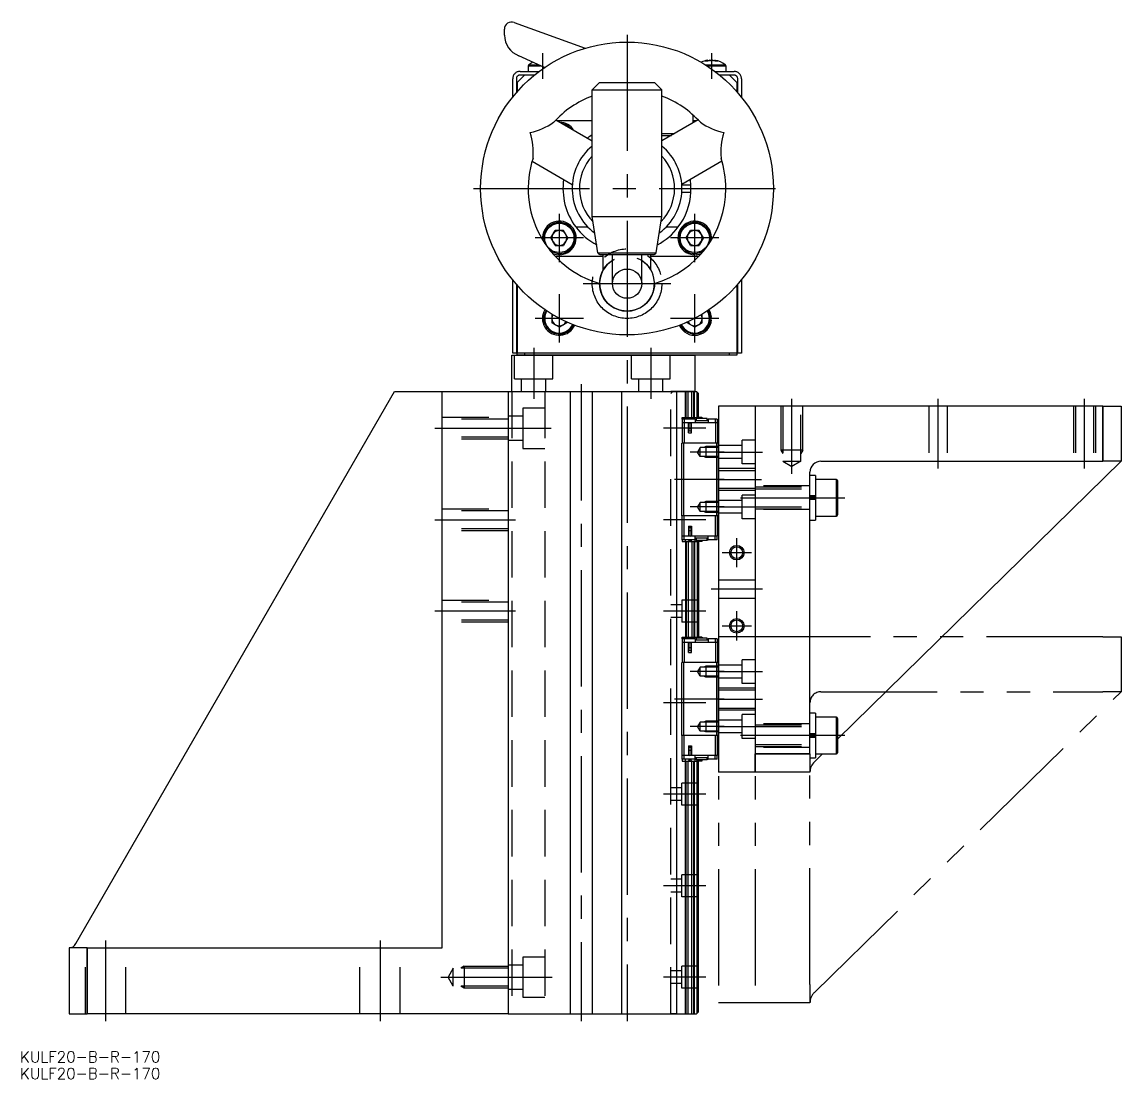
# Model space of a CAD drawing. Extents: x -165 to 407, y -488 to 45.
# Drawn here: x -165.4 to 135, y -487.8 to -199 of the extents above; entities that cross this region are included whole.
import ezdxf

# ---------------------------------------------------------------- set-up
doc = ezdxf.new("R2010")
doc.units = 0
for name, pattern in [('CENTER', [50.8, 31.75, -6.35, 6.35, -6.35]), ('DASHED', [19.05, 12.7, -6.35]), ('PHANTOM', [63.5, 31.75, -6.35, 6.35, -6.35, 6.35, -6.35])]:
    doc.linetypes.add(name, pattern=pattern)
doc.layers.get('0').update_dxf_attribs({"linetype": 'CONTINUOUS'})
doc.layers.add('CENTER', color=1, linetype='CENTER')
doc.styles.get("Standard").update_dxf_attribs({"font": 'txt.shx', "height": 3, "bigfont": 'bigfont.shx'})

# ---------------------------------------------------------------- blocks, each defined once
blk = doc.blocks.new('*U3')
at = {"color": 7, "linetype": 'CONTINUOUS'}
blk.add_text('KULF20-B-R-170', height=3, dxfattribs=at).set_placement((-165.87, -483.27))
blk = doc.blocks.new('*U4')
at = {"color": 7, "linetype": 'CONTINUOUS'}
blk.add_text('KULF20-B-R-170', height=3, dxfattribs=at).set_placement((-165.87, -487.82))

msp = doc.modelspace()

# ---------------------------------------------------------------- linework, layer by layer
at = {"color": 7, "linetype": 'CONTINUOUS'}
for p, q in [((-33.5, -202.58), (-33.5, -201)), ((-30.82, -199.12), (-11.44, -206.17)), ((21.99, -209.48), (22.05, -209.48)), ((22.83, -209.48), (22.67, -209.48)), ((22.83, -209.48), (23.33, -209.48)), ((24, -209.48), (23.95, -209.48)), ((24, -209.48), (24.01, -209.48)), ((-27, -210.96), (-27, -212.5)), ((-27, -210.96), (-23.64, -210.96)), ((-26.85, -210.67), (-24.3, -210.67)), ((21.34, -210.67), (25.94, -210.67)), ((21.79, -210.96), (26.06, -210.96)), ((25.94, -210.67), (26.85, -210.67)), ((26.06, -210.96), (27, -210.96)), ((27, -210.96), (27, -212.5)), ((-28, -213.5), (-30, -215.5)), ((-30, -215.5), (-30, -218.04)), ((-25.28, -213.5), (-28, -213.5)), ((-9.5, -217.5), (-7.5, -215.5)), ((-7.5, -215.5), (7.5, -215.5)), ((9.5, -217.5), (7.5, -215.5)), ((30, -215.5), (28, -213.5)), ((30, -215.5), (30, -218.04)), ((-9.5, -252.17), (-9.5, -217.5)), ((-9.5, -217.5), (9.5, -217.5)), ((9.5, -252.17), (9.5, -217.5)), ((18, -224.38), (18, -226.6)), ((-19.45, -225.77), (-9.5, -231.51)), ((-9.5, -226), (-19.04, -226)), ((19.45, -225.77), (9.5, -231.51)), ((19.04, -226), (18, -226)), ((18.35, -226.4), (18, -226.43)), ((9.5, -229.5), (12.98, -229.5)), ((9.5, -230), (12.11, -230)), ((-25.95, -237.03), (-14.96, -243.37)), ((25.95, -237.03), (14.96, -243.37)), ((14.97, -243.5), (17.47, -243.5)), ((14.97, -245.5), (17.47, -245.5)), ((17.47, -245.5), (17.47, -243.5)), ((-9.5, -252.17), (9.5, -252.17)), ((-7.95, -262.08), (-9.5, -252.17)), ((7.95, -262.08), (9.5, -252.17)), ((-14, -255), (-10.71, -255)), ((10.71, -255), (14, -255)), ((-20.86, -258), (-19.68, -255.96)), ((-19.68, -260.04), (-20.86, -258)), ((-17.32, -255.96), (-19.68, -255.96)), ((-16.14, -258), (-17.32, -255.96)), ((-16.14, -258), (-17.32, -260.04)), ((16.14, -258), (17.32, -255.96)), ((17.32, -260.04), (16.14, -258)), ((19.68, -255.96), (17.32, -255.96)), ((20.86, -258), (19.68, -255.96)), ((20.86, -258), (19.68, -260.04)), ((-19.68, -260.04), (-17.32, -260.04)), ((17.32, -260.04), (19.68, -260.04)), ((-19.67, -263), (-6.5, -263)), ((-18.83, -262.24), (-18.86, -262.59)), ((-18.17, -262.24), (-18.14, -262.59)), ((-7.95, -262.08), (7.95, -262.08)), ((-7.46, -262.5), (7.46, -262.5)), ((-6.5, -266.76), (-6.5, -262.5)), ((-4, -270.5), (-4, -262.5)), ((4, -270.5), (4, -262.5)), ((6.5, -266.76), (6.5, -262.5)), ((6.5, -263), (19.67, -263)), ((18.17, -262.24), (18.14, -262.59)), ((18.83, -262.24), (18.86, -262.59)), ((-30, -270.96), (-30, -289.5)), ((30, -270.96), (30, -289.5)), ((-20.54, -278.82), (-20.54, -281.18)), ((20.54, -281.18), (20.54, -278.82)), ((-18.5, -282.36), (-20.54, -281.18)), ((-16.46, -281.18), (-18.5, -282.36)), ((-16.46, -281.18), (-16.46, -280.96)), ((16.46, -280.96), (16.46, -281.18)), ((18.5, -282.36), (16.46, -281.18)), ((20.54, -281.18), (18.5, -282.36)), ((22.74, -279.67), (23.09, -279.64)), ((22.74, -280.33), (23.09, -280.36)), ((-31.5, -290), (18.5, -290)), ((-31.5, -300), (-31.5, -290)), ((30, -289.5), (-30, -289.5)), ((-30, -290), (-30, -289.5)), ((-28, -290), (-30, -290)), ((-28, -289.5), (-28, -290)), ((28, -290), (-28, -290)), ((18.5, -290), (18.5, -300)), ((28, -290), (28, -289.5)), ((30, -290), (28, -290)), ((30, -289.5), (30, -290)), ((-150.67, -450.8), (-63.52, -300)), ((-63.52, -300), (-50.5, -300)), ((-63.52, -300), (-32.5, -300)), ((-50.5, -452), (-50.5, -300)), ((-50.5, -300), (-32.5, -300)), ((-32.5, -300), (-32.5, -470)), ((-32.5, -300), (-32.5, -470)), ((-32.5, -300), (-15.8, -300)), ((-32.5, -300), (19, -300)), ((-31.5, -300), (18.5, -300)), ((-31.5, -300), (18.5, -300)), ((-15.5, -300), (-15.5, -470)), ((-9.5, -300), (-9.5, -470)), ((-9.2, -300), (-2.5, -300)), ((-1.5, -300), (-1.5, -470)), ((12.5, -300), (12, -300)), ((12, -300), (12.49, -300)), ((12.49, -300), (15.95, -300)), ((15.95, -300), (12.5, -300)), ((13.5, -300), (13.5, -470)), ((15.94, -307.05), (15.94, -300)), ((18.55, -300), (15.95, -300)), ((15.95, -300), (18.5, -300)), ((18.55, -300), (15.95, -300)), ((16.15, -307.05), (16.15, -300)), ((16.7, -307.05), (16.7, -300)), ((17.7, -307.05), (17.7, -300)), ((18.25, -307.05), (18.25, -300)), ((18.46, -307.05), (18.46, -300)), ((18.5, -300), (18.55, -300)), ((19.5, -300.5), (19, -300)), ((19.2, -307.05), (19.2, -300.2)), ((19.5, -307.05), (19.5, -300.5)), ((25, -304), (25, -404)), ((35, -304), (25, -304)), ((35, -304), (35, -404)), ((35, -304), (35, -399)), ((130, -304), (35, -304)), ((130, -319), (130, -304)), ((130, -304), (130, -319)), ((130, -304), (135, -304)), ((135, -304), (135, -319)), ((15.1, -307.05), (15.89, -307.05)), ((15.1, -307.55), (15.1, -307.05)), ((15.1, -307.55), (15.1, -308.55)), ((15.6, -307.55), (15.1, -307.55)), ((15.1, -308.55), (15.1, -314.05)), ((15.6, -308.55), (15.1, -308.55)), ((18.6, -307.55), (15.6, -307.55)), ((15.6, -307.55), (15.6, -308.55)), ((15.6, -308.55), (15.6, -314.05)), ((16.8, -308.55), (15.6, -308.55)), ((15.89, -307.55), (15.89, -307.05)), ((15.89, -307.05), (16.76, -307.05)), ((17.02, -307.55), (16.76, -307.05)), ((16.76, -307.05), (16.85, -307.05)), ((17.6, -308.55), (16.8, -308.55)), ((16.8, -311.25), (16.8, -308.55)), ((16.8, -309.35), (16.85, -309.35)), ((16.85, -307.05), (17.55, -307.05)), ((17.11, -307.55), (16.85, -307.05)), ((16.85, -308.9), (16.85, -309.95)), ((17.11, -307.55), (17.11, -307.55)), ((17.29, -307.55), (17.55, -307.05)), ((17.38, -307.55), (17.64, -307.05)), ((17.55, -307.05), (17.64, -307.05)), ((17.55, -309.95), (17.55, -308.9)), ((17.55, -309.35), (17.6, -309.35)), ((24.2, -308.55), (17.6, -308.55)), ((17.6, -311.25), (17.6, -308.55)), ((17.64, -307.05), (18.51, -307.05)), ((18.51, -307.05), (19.13, -307.05)), ((18.51, -307.55), (18.51, -307.05)), ((18.6, -307.55), (18.6, -308.55)), ((18.6, -307.55), (18.9, -307.55)), ((22.2, -307.95), (18.6, -307.95)), ((18.9, -307.35), (18.9, -307.95)), ((21.9, -307.35), (18.9, -307.35)), ((19.13, -307.05), (19.13, -307.35)), ((20.43, -307.05), (19.13, -307.05)), ((20.43, -307.05), (20.61, -307.35)), ((21.9, -307.95), (21.9, -307.35)), ((21.9, -307.55), (22.2, -307.55)), ((24.1, -307.55), (22.2, -307.55)), ((22.2, -307.55), (22.2, -308.55)), ((24.1, -307.55), (24.1, -308.55)), ((24.6, -307.55), (24.1, -307.55)), ((24.2, -308.55), (24.2, -314.05)), ((24.7, -308.55), (24.2, -308.55)), ((24.6, -307.55), (24.6, -308.55)), ((24.7, -308.55), (24.7, -314.05)), ((16.8, -309.81), (16.85, -309.81)), ((16.8, -311.25), (17.6, -311.25)), ((16.85, -309.95), (17.2, -309.95)), ((16.85, -309.95), (16.85, -310.75)), ((16.85, -310.75), (17.2, -310.75)), ((17.2, -309.95), (17.55, -309.95)), ((17.2, -310.75), (17.55, -310.75)), ((17.55, -309.81), (17.6, -309.81)), ((17.55, -310.75), (17.55, -309.95)), ((15, -333.95), (15, -314.05)), ((15.5, -314.05), (15, -314.05)), ((15.5, -333.95), (15.5, -314.05)), ((24.5, -314.05), (15.5, -314.05)), ((24.5, -333.95), (24.5, -314.05)), ((25, -314.05), (24.5, -314.05)), ((25, -333.95), (25, -314.05)), ((53, -319), (130, -319)), ((57.5, -394.97), (135, -319)), ((135, -319), (130, -319)), ((50, -399), (50, -322)), ((51.5, -322.89), (50, -322.89)), ((51.5, -322.89), (51.5, -328.51)), ((57.2, -323.99), (51.5, -323.99)), ((57.2, -328.54), (57.2, -323.99)), ((57.5, -324.29), (57.5, -328.56)), ((51.5, -328.51), (50, -328.51)), ((50, -328.75), (51.4, -328.75)), ((50, -329.22), (51.4, -329.22)), ((51.5, -329.46), (50, -329.46)), ((51.25, -329.22), (51.25, -328.75)), ((51.5, -328.59), (51.5, -328.51)), ((51.5, -328.54), (51.5, -329.46)), ((51.5, -329.38), (51.5, -329.46)), ((51.5, -329.46), (51.5, -335.09)), ((57.2, -333.99), (57.2, -328.54)), ((57.5, -328.56), (57.5, -333.69)), ((15.5, -333.95), (15, -333.95)), ((15.1, -339.45), (15.1, -333.95)), ((24.5, -333.95), (15.5, -333.95)), ((15.6, -339.45), (15.6, -333.95)), ((24.2, -339.45), (24.2, -333.95)), ((25, -333.95), (24.5, -333.95)), ((24.7, -339.45), (24.7, -333.95)), ((50, -335.09), (51.5, -335.09)), ((51.5, -333.99), (57.2, -333.99)), ((16.8, -336.75), (17.6, -336.75)), ((16.8, -336.75), (16.8, -339.45)), ((16.8, -338.19), (16.85, -338.19)), ((16.8, -338.65), (16.85, -338.65)), ((16.85, -337.25), (16.85, -338.05)), ((17.2, -337.25), (16.85, -337.25)), ((17.2, -338.05), (16.85, -338.05)), ((16.85, -338.05), (16.85, -339.1)), ((17.55, -337.25), (17.2, -337.25)), ((17.55, -338.05), (17.2, -338.05)), ((17.55, -338.05), (17.55, -337.25)), ((17.55, -339.1), (17.55, -338.05)), ((17.55, -338.19), (17.6, -338.19)), ((17.55, -338.65), (17.6, -338.65)), ((17.6, -336.75), (17.6, -339.45)), ((15.1, -340.45), (15.1, -339.45)), ((15.6, -339.45), (15.1, -339.45)), ((15.1, -340.45), (15.1, -340.95)), ((15.6, -340.45), (15.1, -340.45)), ((15.1, -340.95), (15.89, -340.95)), ((15.6, -340.45), (15.6, -339.45)), ((16.8, -339.45), (15.6, -339.45)), ((18.6, -340.45), (15.6, -340.45)), ((15.89, -340.45), (15.89, -340.95)), ((15.89, -340.95), (16.76, -340.95)), ((15.94, -340.95), (15.94, -367.05)), ((16.15, -340.95), (16.15, -367.05)), ((16.7, -340.95), (16.7, -367.05)), ((17.02, -340.45), (16.76, -340.95)), ((16.76, -340.95), (16.85, -340.95)), ((17.6, -339.45), (16.8, -339.45)), ((17.11, -340.45), (16.85, -340.95)), ((16.85, -340.95), (17.55, -340.95)), ((17.11, -340.45), (17.11, -340.45)), ((17.29, -340.45), (17.55, -340.95)), ((17.38, -340.45), (17.64, -340.95)), ((17.55, -340.95), (17.64, -340.95)), ((24.2, -339.45), (17.6, -339.45)), ((17.64, -340.95), (18.51, -340.95)), ((17.7, -340.95), (17.7, -367.05)), ((18.25, -340.95), (18.25, -367.05)), ((18.46, -340.95), (18.46, -367.05)), ((18.51, -340.45), (18.51, -340.95)), ((18.51, -340.95), (19.13, -340.95)), ((18.6, -340.45), (18.6, -339.45)), ((22.2, -340.05), (18.6, -340.05)), ((18.6, -340.45), (18.9, -340.45)), ((18.9, -340.05), (18.9, -340.65)), ((21.9, -340.65), (18.9, -340.65)), ((19.13, -340.95), (19.13, -340.65)), ((20.43, -340.95), (19.13, -340.95)), ((19.2, -340.95), (19.2, -367.05)), ((19.5, -340.95), (19.5, -367.05)), ((20.43, -340.95), (20.61, -340.65)), ((21.9, -340.65), (21.9, -340.05)), ((21.9, -340.45), (22.2, -340.45)), ((22.2, -340.45), (22.2, -339.45)), ((24.1, -340.45), (22.2, -340.45)), ((24.1, -340.45), (24.1, -339.45)), ((24.6, -340.45), (24.1, -340.45)), ((24.7, -339.45), (24.2, -339.45)), ((24.6, -340.45), (24.6, -339.45)), ((15.1, -367.05), (15.89, -367.05)), ((15.1, -367.55), (15.1, -367.05)), ((15.1, -367.55), (15.1, -368.55)), ((15.6, -367.55), (15.1, -367.55)), ((15.1, -368.55), (15.1, -374.05)), ((15.6, -368.55), (15.1, -368.55)), ((18.6, -367.55), (15.6, -367.55)), ((15.6, -367.55), (15.6, -368.55)), ((15.6, -368.55), (15.6, -374.05)), ((16.8, -368.55), (15.6, -368.55)), ((15.89, -367.05), (16.76, -367.05)), ((15.89, -367.55), (15.89, -367.05)), ((17.02, -367.55), (16.76, -367.05)), ((16.76, -367.05), (16.85, -367.05)), ((16.8, -371.25), (16.8, -368.55)), ((17.6, -368.55), (16.8, -368.55)), ((16.8, -369.35), (16.85, -369.35)), ((16.85, -367.05), (17.55, -367.05)), ((17.11, -367.55), (16.85, -367.05)), ((16.85, -368.9), (16.85, -369.95)), ((17.11, -367.55), (17.11, -367.55)), ((17.29, -367.55), (17.55, -367.05)), ((17.38, -367.55), (17.64, -367.05)), ((17.55, -367.05), (17.64, -367.05)), ((17.55, -369.95), (17.55, -368.9)), ((17.55, -369.35), (17.6, -369.35)), ((17.6, -371.25), (17.6, -368.55)), ((24.2, -368.55), (17.6, -368.55)), ((17.64, -367.05), (18.51, -367.05)), ((18.51, -367.05), (19.13, -367.05)), ((18.51, -367.55), (18.51, -367.05)), ((18.6, -367.55), (18.6, -368.55)), ((18.6, -367.55), (18.9, -367.55)), ((22.2, -367.95), (18.6, -367.95)), ((18.9, -367.35), (18.9, -367.95)), ((21.9, -367.35), (18.9, -367.35)), ((19.13, -367.05), (19.13, -367.35)), ((20.43, -367.05), (19.13, -367.05)), ((20.43, -367.05), (20.61, -367.35)), ((21.9, -367.95), (21.9, -367.35)), ((21.9, -367.55), (22.2, -367.55)), ((24.1, -367.55), (22.2, -367.55)), ((22.2, -367.55), (22.2, -368.55)), ((24.1, -367.55), (24.1, -368.55)), ((24.6, -367.55), (24.1, -367.55)), ((24.2, -368.55), (24.2, -374.05)), ((24.7, -368.55), (24.2, -368.55)), ((24.6, -367.55), (24.6, -368.55)), ((24.7, -368.55), (24.7, -374.05)), ((16.8, -369.81), (16.85, -369.81)), ((16.8, -371.25), (17.6, -371.25)), ((16.85, -369.95), (17.2, -369.95)), ((16.85, -369.95), (16.85, -370.75)), ((16.85, -370.75), (17.2, -370.75)), ((17.2, -369.95), (17.55, -369.95)), ((17.2, -370.75), (17.55, -370.75)), ((17.55, -369.81), (17.6, -369.81)), ((17.55, -370.75), (17.55, -369.95)), ((15, -393.95), (15, -374.05)), ((15.5, -374.05), (15, -374.05)), ((15.5, -393.95), (15.5, -374.05)), ((24.5, -374.05), (15.5, -374.05)), ((24.5, -393.95), (24.5, -374.05)), ((25, -374.05), (24.5, -374.05)), ((25, -393.95), (25, -374.05)), ((51.5, -387.89), (50, -387.89)), ((51.5, -387.89), (51.5, -393.51)), ((57.2, -388.99), (51.5, -388.99)), ((57.2, -393.54), (57.2, -388.99)), ((57.5, -389.29), (57.5, -393.56)), ((15.5, -393.95), (15, -393.95)), ((15.1, -399.45), (15.1, -393.95)), ((24.5, -393.95), (15.5, -393.95)), ((15.6, -399.45), (15.6, -393.95)), ((24.2, -399.45), (24.2, -393.95)), ((25, -393.95), (24.5, -393.95)), ((24.7, -399.45), (24.7, -393.95)), ((51.5, -393.51), (50, -393.51)), ((50, -393.75), (51.4, -393.75)), ((50, -394.22), (51.4, -394.22)), ((51.5, -394.46), (50, -394.46)), ((51.25, -394.22), (51.25, -393.75)), ((51.5, -393.59), (51.5, -393.51)), ((51.5, -393.54), (51.5, -394.46)), ((51.5, -394.38), (51.5, -394.46)), ((51.5, -394.46), (51.5, -400.09)), ((57.2, -398.99), (57.2, -393.54)), ((57.5, -393.56), (57.5, -398.69)), ((15.6, -399.45), (15.1, -399.45)), ((15.1, -400.45), (15.1, -399.45)), ((16.8, -399.45), (15.6, -399.45)), ((15.6, -400.45), (15.6, -399.45)), ((16.8, -396.75), (17.6, -396.75)), ((16.8, -396.75), (16.8, -399.45)), ((16.8, -398.19), (16.85, -398.19)), ((16.8, -398.65), (16.85, -398.65)), ((17.6, -399.45), (16.8, -399.45)), ((17.2, -397.25), (16.85, -397.25)), ((16.85, -397.25), (16.85, -398.05)), ((17.2, -398.05), (16.85, -398.05)), ((16.85, -398.05), (16.85, -399.1)), ((17.55, -397.25), (17.2, -397.25)), ((17.55, -398.05), (17.2, -398.05)), ((17.55, -398.05), (17.55, -397.25)), ((17.55, -399.1), (17.55, -398.05)), ((17.55, -398.19), (17.6, -398.19)), ((17.55, -398.65), (17.6, -398.65)), ((17.6, -396.75), (17.6, -399.45)), ((24.2, -399.45), (17.6, -399.45)), ((18.6, -400.45), (18.6, -399.45)), ((22.2, -400.45), (22.2, -399.45)), ((24.1, -400.45), (24.1, -399.45)), ((24.7, -399.45), (24.2, -399.45)), ((24.6, -400.45), (24.6, -399.45)), ((35, -404), (35, -399)), ((35, -399), (50, -399)), ((50, -399), (35, -399)), ((50, -399), (50, -404)), ((51.2, -401.14), (53.4, -398.99)), ((51.5, -398.99), (57.2, -398.99)), ((15.6, -400.45), (15.1, -400.45)), ((15.1, -400.45), (15.1, -400.95)), ((15.1, -400.95), (15.89, -400.95)), ((18.6, -400.45), (15.6, -400.45)), ((15.89, -400.45), (15.89, -400.95)), ((15.89, -400.95), (16.76, -400.95)), ((15.94, -470), (15.94, -400.95)), ((16.15, -470), (16.15, -400.95)), ((16.7, -470), (16.7, -400.95)), ((17.02, -400.45), (16.76, -400.95)), ((16.76, -400.95), (16.85, -400.95)), ((17.11, -400.45), (16.85, -400.95)), ((16.85, -400.95), (17.55, -400.95)), ((17.11, -400.45), (17.11, -400.45)), ((17.29, -400.45), (17.55, -400.95)), ((17.38, -400.45), (17.64, -400.95)), ((17.55, -400.95), (17.64, -400.95)), ((17.64, -400.95), (18.51, -400.95)), ((17.7, -470), (17.7, -400.95)), ((18.25, -470), (18.25, -400.95)), ((18.46, -470), (18.46, -400.95)), ((18.51, -400.45), (18.51, -400.95)), ((18.51, -400.95), (19.13, -400.95)), ((22.2, -400.05), (18.6, -400.05)), ((18.6, -400.45), (18.9, -400.45)), ((18.9, -400.05), (18.9, -400.65)), ((21.9, -400.65), (18.9, -400.65)), ((19.13, -400.95), (19.13, -400.65)), ((20.43, -400.95), (19.13, -400.95)), ((19.2, -469.8), (19.2, -400.95)), ((19.5, -469.5), (19.5, -400.95)), ((20.43, -400.95), (20.61, -400.65)), ((21.9, -400.65), (21.9, -400.05)), ((21.9, -400.45), (22.2, -400.45)), ((24.1, -400.45), (22.2, -400.45)), ((24.6, -400.45), (24.1, -400.45)), ((50, -400.09), (51.5, -400.09)), ((35, -404), (25, -404)), ((50, -404), (35, -404)), ((-147.5, -452), (-152.5, -452)), ((-152.5, -452), (-152.5, -470)), ((-147.5, -452), (-50.5, -452)), ((-147.5, -470), (-147.5, -452)), ((-147.5, -452), (-147.5, -470)), ((-152.5, -470), (-147.5, -470)), ((-32.5, -470), (-147.5, -470)), ((-32.5, -470), (19, -470)), ((19.5, -469.5), (19, -470))]:
    msp.add_line(p, q, dxfattribs=at)
at = {"color": 3, "linetype": 'PHANTOM'}
for p, q in [((-29.25, -212.5), (-24, -212.5)), ((24, -212.5), (29.25, -212.5)), ((-31.25, -219.53), (-31.25, -214.5)), ((-30.25, -214.5), (-30.25, -218.33)), ((-25.28, -213.5), (-29.25, -213.5)), ((29.25, -213.5), (25.28, -213.5)), ((30.25, -218.33), (30.25, -214.5)), ((31.25, -214.5), (31.25, -219.53)), ((-31.25, -289.5), (-31.25, -269.47)), ((31.25, -269.47), (31.25, -289.5)), ((-30.25, -270.67), (-30.25, -289.5)), ((30.25, -289.5), (30.25, -270.67)), ((-30.25, -289.5), (-31.25, -289.5)), ((-30, -289.5), (-30.25, -289.5)), ((30.25, -289.5), (30, -289.5)), ((31.25, -289.5), (30.25, -289.5)), ((25, -367), (25, -467)), ((35, -367), (25, -367)), ((35, -367), (35, -462)), ((35, -367), (35, -467)), ((130, -367), (35, -367)), ((130, -367), (135, -367)), ((135, -367), (135, -382)), ((51.2, -464.14), (135, -382)), ((53, -382), (130, -382)), ((135, -382), (130, -382)), ((50, -462), (50, -385)), ((50, -462), (50, -467)), ((35, -467), (25, -467)), ((50, -467), (35, -467))]:
    msp.add_line(p, q, dxfattribs=at)
at = {"color": 3, "linetype": 'DASHED'}
for p, q in [((-30.75, -296.5), (-30.75, -290)), ((-20.25, -296.5), (-20.25, -290)), ((1.25, -296.5), (1.25, -290)), ((11.75, -296.5), (11.75, -290)), ((-30.75, -296.5), (-20.25, -296.5)), ((-28.8, -300), (-28.8, -296.5)), ((-22.2, -300), (-22.2, -296.5)), ((1.25, -296.5), (11.75, -296.5)), ((3.2, -300), (3.2, -296.5)), ((9.8, -300), (9.8, -296.5)), ((-31.5, -300), (-31.5, -470)), ((-22.5, -300), (-22.5, -470)), ((12, -470), (12, -300)), ((12.5, -300), (12, -300.5)), ((13.5, -300), (12.5, -300)), ((-28.5, -304.5), (-28.5, -313.3)), ((-22.5, -304.5), (-28.5, -304.5)), ((42, -304), (42, -316)), ((42.54, -304), (42.54, -319)), ((47.46, -319), (47.46, -304)), ((48, -316), (48, -304)), ((82.5, -304), (82.5, -319)), ((87.5, -304), (87.5, -319)), ((122, -304), (122, -319)), ((122.54, -304), (122.54, -319)), ((127.46, -304), (127.46, -319)), ((128, -304), (128, -319)), ((-50.5, -307), (-32.5, -307)), ((-32.5, -307.54), (-50.5, -307.54)), ((-28.5, -306.7), (-32.5, -306.7)), ((-32.5, -312.46), (-50.5, -312.46)), ((-32.5, -313), (-50.5, -313)), ((-32.5, -313.3), (-28.5, -313.3)), ((-28.5, -313.3), (-28.5, -315.5)), ((20, -315.27), (19.29, -316.5)), ((20, -317.73), (20, -315.27)), ((25, -315.27), (20, -315.27)), ((21.5, -315), (21.03, -315.27)), ((21.5, -315), (21.5, -318)), ((25, -315), (21.5, -315)), ((31.5, -314.75), (25, -314.75)), ((31.5, -319.75), (31.5, -313.25)), ((35, -313.25), (31.5, -313.25)), ((-28.5, -315.5), (-22.5, -315.5)), ((20, -317.73), (19.29, -316.5)), ((25, -317.73), (20, -317.73)), ((21.5, -318), (21.03, -317.73)), ((25, -318), (21.5, -318)), ((31.5, -318.25), (25, -318.25)), ((48, -316), (42, -316)), ((42, -316), (42.54, -316.94)), ((48, -316), (47.46, -316.94)), ((35, -321), (25, -321)), ((35, -319.75), (31.5, -319.75)), ((42.54, -319), (45, -320.42)), ((42.54, -319), (47.46, -319)), ((47.46, -319), (45, -320.42)), ((25, -321.54), (35, -321.54)), ((35, -326.46), (25, -326.46)), ((35, -327), (25, -327)), ((50, -325.75), (35, -325.75)), ((35, -326), (50, -326)), ((35, -326.54), (50, -326.54)), ((20, -330.27), (19.29, -331.5)), ((25, -330.27), (20, -330.27)), ((20, -332.73), (20, -330.27)), ((21.5, -330), (21.03, -330.27)), ((25, -330), (21.5, -330)), ((21.5, -330), (21.5, -333)), ((31.5, -329.75), (25, -329.75)), ((35, -328.25), (31.5, -328.25)), ((31.5, -334.75), (31.5, -328.25)), ((-50.5, -332), (-32.5, -332)), ((-32.5, -332.54), (-50.5, -332.54)), ((20, -332.73), (19.29, -331.5)), ((25, -332.73), (20, -332.73)), ((21.5, -333), (21.03, -332.73)), ((25, -333), (21.5, -333)), ((31.5, -333.25), (25, -333.25)), ((35, -331.46), (50, -331.46)), ((35, -332), (50, -332)), ((50, -332.25), (35, -332.25)), ((35, -334.75), (31.5, -334.75)), ((-32.5, -337.46), (-50.5, -337.46)), ((-32.5, -338), (-50.5, -338)), ((35, -351.5), (25, -351.5)), ((-50.5, -357), (-32.5, -357)), ((19.5, -357), (15, -357)), ((15, -357), (15, -363)), ((35, -356.5), (25, -356.5)), ((-32.5, -357.54), (-50.5, -357.54)), ((15, -358.25), (12, -358.25)), ((-32.5, -362.46), (-50.5, -362.46)), ((-32.5, -363), (-50.5, -363)), ((15, -361.75), (12, -361.75)), ((19.5, -363), (15, -363)), ((20, -375.27), (19.29, -376.5)), ((25, -375.27), (20, -375.27)), ((20, -377.73), (20, -375.27)), ((21.5, -375), (21.03, -375.27)), ((25, -375), (21.5, -375)), ((21.5, -375), (21.5, -378)), ((31.5, -374.75), (25, -374.75)), ((35, -373.25), (31.5, -373.25)), ((31.5, -379.75), (31.5, -373.25)), ((20, -377.73), (19.29, -376.5)), ((25, -377.73), (20, -377.73)), ((21.5, -378), (21.03, -377.73)), ((25, -378), (21.5, -378)), ((31.5, -378.25), (25, -378.25)), ((35, -381), (25, -381)), ((35, -379.75), (31.5, -379.75)), ((35, -381.54), (25, -381.54)), ((25, -386.46), (35, -386.46)), ((35, -387), (25, -387)), ((20, -390.27), (19.29, -391.5)), ((20, -392.73), (20, -390.27)), ((25, -390.27), (20, -390.27)), ((21.5, -390), (21.03, -390.27)), ((21.5, -390), (21.5, -393)), ((25, -390), (21.5, -390)), ((31.5, -389.75), (25, -389.75)), ((31.5, -394.75), (31.5, -388.25)), ((35, -388.25), (31.5, -388.25)), ((20, -392.73), (19.29, -391.5)), ((25, -392.73), (20, -392.73)), ((21.5, -393), (21.03, -392.73)), ((25, -393), (21.5, -393)), ((31.5, -393.25), (25, -393.25)), ((50, -390.75), (35, -390.75)), ((35, -391), (50, -391)), ((35, -391.54), (50, -391.54)), ((35, -394.75), (31.5, -394.75)), ((35, -396.46), (50, -396.46)), ((35, -397), (50, -397)), ((50, -397.25), (35, -397.25)), ((15, -408.25), (12, -408.25)), ((15, -413), (15, -407)), ((19.5, -407), (15, -407)), ((15, -411.75), (12, -411.75)), ((19.5, -413), (15, -413)), ((15, -438), (15, -432)), ((19.5, -432), (15, -432)), ((15, -433.25), (12, -433.25)), ((15, -436.75), (12, -436.75)), ((19.5, -438), (15, -438)), ((-148, -470), (-148, -452)), ((-137, -470), (-137, -452)), ((-73, -470), (-73, -452)), ((-62, -470), (-62, -452)), ((-22.5, -454.5), (-28.5, -454.5)), ((-28.5, -454.5), (-28.5, -463.3)), ((-47.5, -457.54), (-48.92, -460)), ((-32.5, -457.54), (-47.5, -457.54)), ((-47.5, -462.46), (-47.5, -457.54)), ((-44.5, -457), (-45.44, -457.54)), ((-44.5, -457), (-32.5, -457)), ((-44.5, -457), (-44.5, -463)), ((-28.5, -456.7), (-32.5, -456.7)), ((15, -458.25), (12, -458.25)), ((19.5, -457), (15, -457)), ((15, -463), (15, -457)), ((-47.5, -462.46), (-48.92, -460)), ((-32.5, -462.46), (-47.5, -462.46)), ((-44.5, -463), (-45.44, -462.46)), ((15, -461.75), (12, -461.75)), ((-32.5, -463), (-44.5, -463)), ((-32.5, -463.3), (-28.5, -463.3)), ((-28.5, -463.3), (-28.5, -465.5)), ((-28.5, -465.5), (-22.5, -465.5)), ((19.5, -463), (15, -463)), ((13.5, -470), (12, -470))]:
    msp.add_line(p, q, dxfattribs=at)
at = {"color": 7, "linetype": 'CONTINUOUS', "flags": 128}
for points in [[(-22.52, -211.44), (-25.39, -210.17), (-29.55, -208.22)], [(17.47, -243.5), (17.35, -242.22), (17.32, -242.01)], [(-20.4, -262.19), (-20.11, -262.31), (-18.86, -262.59)], [(18.86, -262.59), (20.11, -262.31), (20.4, -262.19)], [(22.5, -280), (22.32, -278.82), (21.93, -277.95)], [(22.14, -277.81), (22.56, -278.75), (22.75, -280)], [(23.09, -279.64), (22.81, -278.39), (22.43, -277.62)]]:
    msp.add_lwpolyline(points, dxfattribs=at)
at = {"color": 7, "linetype": 'CONTINUOUS'}
for centre, radius in [((0, -244.5), 40), ((-18.5, -258), 4), ((18.5, -258), 4), ((0, -270.5), 4), ((30, -344), 1.62), ((30, -364), 1.62)]:
    msp.add_circle(centre, radius, dxfattribs=at)
at = {"color": 3, "linetype": 'PHANTOM'}
for radius in [9.5, 7.5]:
    msp.add_circle((0, -270.5), radius, dxfattribs=at)
at = {"color": 3, "linetype": 'CONTINUOUS'}
for centre in [(30, -344), (30, -364)]:
    msp.add_circle(centre, 2, dxfattribs=at)
at = {"color": 7, "linetype": 'CONTINUOUS'}
for centre, radius, start, end in [((-31.5, -201), 2, 70, 180), ((-27.5, -202.58), 6, 180, 250), ((-23, -215.9), 6.5, 115.0209, 126.3584), ((23, -215.9), 6.5, 98.9312, 114.9749), ((22.67, -212.4), 2.99, 102.0034, 116.6964), ((21.72, -213.91), 4.19, 84.6164, 95.3836), ((23.37, -213.4), 3.99, 100.1094, 112.9255), ((23.45, -212.4), 2.99, 102.0034, 116.6964), ((22.63, -213.4), 3.99, 67.0745, 79.8906), ((23.3, -213.4), 3.99, 67.0745, 79.8906), ((23, -215.9), 6.5, 53.6416, 81.0688), ((24.52, -212.71), 2.99, 83.6264, 96.3736), ((-26.64, -210.96), 0.36, 126.3584, 180), ((26.64, -210.96), 0.36, 0, 53.6416), ((0, -244.5), 27, 110.6015, 137.9613), ((0, -244.5), 27, 42.0501, 69.4003), ((-31.06, -210.09), 19.69, 283.5447, 303.9872), ((-18.5, -231), 4.6, 31.9231, 88.0769), ((-18.5, -231), 4.25, 42.7419, 77.2581), ((31.06, -210.09), 19.69, 236.0128, 256.4553), ((-44.78, -234.76), 19.15, 355.7649, 16.7622), ((0, -244.5), 17.5, 122.8799, 128.1963), ((44.78, -234.76), 19.15, 163.2378, 184.2351), ((0, -244.5), 15, 129.3032, 234.0755), ((0, -244.5), 15, 305.9227, 50.7007), ((0, -244.5), 27, 162.0545, 253.873), ((0, -244.5), 13, 136.9606, 224.475), ((0, -244.5), 13, 315.5202, 43.0444), ((0, -244.5), 27, 0, 17.9696), ((0, -244.5), 17.5, 171.8037, 216.8699), ((0, -244.5), 27, 286.127, 0), ((0, -244.5), 17.5, 323.1301, 356.7242), ((-18.5, -258), 4.6, 274.5, 186.596), ((-18.5, -258), 4.25, 270, 199.4003), ((0, -244.5), 17.5, 216.8699, 241.7281), ((0, -244.5), 17.5, 298.2719, 323.1301), ((18.5, -258), 4.6, 353.404, 265.5), ((18.5, -258), 4.25, 340.5997, 270), ((-18.5, -258), 2.04, 150, 210), ((-18.5, -258), 2.04, 90, 150), ((-18.5, -258), 2.04, 30, 90), ((-18.5, -258), 2.04, 330, 30), ((18.5, -258), 2.04, 150, 210), ((18.5, -258), 2.04, 90, 150), ((18.5, -258), 2.04, 30, 90), ((18.5, -258), 2.04, 330, 30), ((-18.5, -258), 2.04, 210, 270), ((-18.5, -258), 2.04, 270, 330), ((18.5, -258), 2.04, 210, 270), ((18.5, -258), 2.04, 270, 330), ((-18.5, -258), 4.25, 232.8384, 270), ((-7.46, -262), 0.5, 188.885, 270), ((0, -270.5), 7.5, 122.2338, 57.7726), ((7.46, -262), 0.5, 270, 351.115), ((18.5, -258), 4.25, 270, 307.1616), ((-18.5, -280), 4.6, 148.7914, 336.1582), ((-18.5, -280), 4.25, 149.0102, 335.9393), ((-18.5, -280), 4, 149.1631, 335.7864), ((-18.5, -280), 2.04, 150.1366, 180), ((18.5, -280), 2.04, 0, 29.8634), ((-18.5, -280), 2.04, 180, 240), ((-18.5, -280), 2.04, 240, 300), ((-18.5, -280), 2.04, 300, 334.8129), ((18.5, -280), 4.6, 203.8418, 355.5), ((18.5, -280), 4.25, 204.0607, 0), ((18.5, -280), 4, 204.2136, 0), ((18.5, -280), 2.04, 205.1871, 240), ((18.5, -280), 2.04, 240, 300), ((18.5, -280), 2.04, 300, 0), ((17.2, -308.9), 0.35, 90, 180), ((17.2, -308.9), 0.35, 0, 90), ((53, -322), 3, 90, 180), ((57.2, -324.29), 0.3, 0, 90), ((57.2, -333.69), 0.3, 270, 0), ((17.2, -339.1), 0.35, 180, 270), ((17.2, -339.1), 0.35, 270, 0), ((17.2, -368.9), 0.35, 90, 180), ((17.2, -368.9), 0.35, 0, 90), ((57.2, -389.29), 0.3, 0, 90), ((17.2, -399.1), 0.35, 180, 270), ((17.2, -399.1), 0.35, 270, 0), ((57.2, -398.69), 0.3, 270, 0), ((54, -404), 4, 134.428, 180), ((-152.5, -450), 2, 270, 336.5392)]:
    msp.add_arc(centre, radius, start, end, dxfattribs=at)
at = {"color": 3, "linetype": 'PHANTOM'}
for centre, radius, start, end in [((-29.25, -214.5), 2, 90, 180), ((29.25, -214.5), 2, 0, 90), ((-29.25, -214.5), 1, 90, 180), ((29.25, -214.5), 1, 0, 90), ((53, -385), 3, 90, 180), ((54, -467), 4, 134.428, 180)]:
    msp.add_arc(centre, radius, start, end, dxfattribs=at)
at = {"layer": 'CENTER', "color": 1, "linetype": 'CENTER'}
for p, q in [((0, -202.5), (0, -472)), ((-23.08, -207.48), (-23.08, -214.5)), ((23.08, -207.48), (23.08, -214.5)), ((-42, -244.5), (42, -244.5)), ((-18.5, -264.6), (-18.5, -251.4)), ((18.5, -264.6), (18.5, -251.4)), ((-11.9, -258), (-25.1, -258)), ((25.1, -258), (11.9, -258)), ((-12, -270.5), (12, -270.5)), ((-18.5, -286.6), (-18.5, -273.4)), ((18.5, -286.6), (18.5, -273.4)), ((-11.9, -280), (-25.1, -280)), ((25.1, -280), (11.9, -280)), ((-25.5, -288), (-25.5, -302)), ((6.5, -288), (6.5, -302)), ((-12.5, -298), (-12.5, -472)), ((45, -322.42), (45, -302)), ((85, -321), (85, -302)), ((125, -321), (125, -302)), ((-52.5, -310), (-20.5, -310)), ((21.5, -310), (10, -310)), ((26.5, -316.5), (17.29, -316.5)), ((25, -316.5), (37, -316.5)), ((26.5, -324), (13, -324)), ((25, -324), (36.75, -324)), ((31, -329), (59.5, -329)), ((26.5, -331.5), (17.29, -331.5)), ((25, -331.5), (37, -331.5)), ((-52.5, -335), (-30.5, -335)), ((21.5, -335), (10, -335)), ((30, -348), (30, -340)), ((26, -344), (34, -344)), ((37, -354), (23, -354)), ((-30.5, -360), (-52.5, -360)), ((21.5, -360), (10, -360)), ((30, -368), (30, -360)), ((26, -364), (34, -364)), ((26.5, -376.5), (17.29, -376.5)), ((25, -376.5), (37, -376.5)), ((26.5, -384), (13, -384)), ((25, -384), (37, -384)), ((21.5, -385), (10, -385)), ((26.5, -391.5), (17.29, -391.5)), ((25, -391.5), (37, -391.5)), ((59.5, -394), (31, -394)), ((21.5, -410), (10, -410)), ((21.5, -435), (10, -435)), ((-142.5, -450), (-142.5, -472)), ((-67.5, -450), (-67.5, -472)), ((-50.92, -460), (-20.5, -460)), ((21.5, -460), (10, -460))]:
    msp.add_line(p, q, dxfattribs=at)

# ---------------------------------------------------------------- block references
at = {"color": 7, "linetype": 'CONTINUOUS'}
for name in ['*U3', '*U4']:
    msp.add_blockref(name, (0, 0), dxfattribs=at)

doc.saveas('drawing.dxf')
